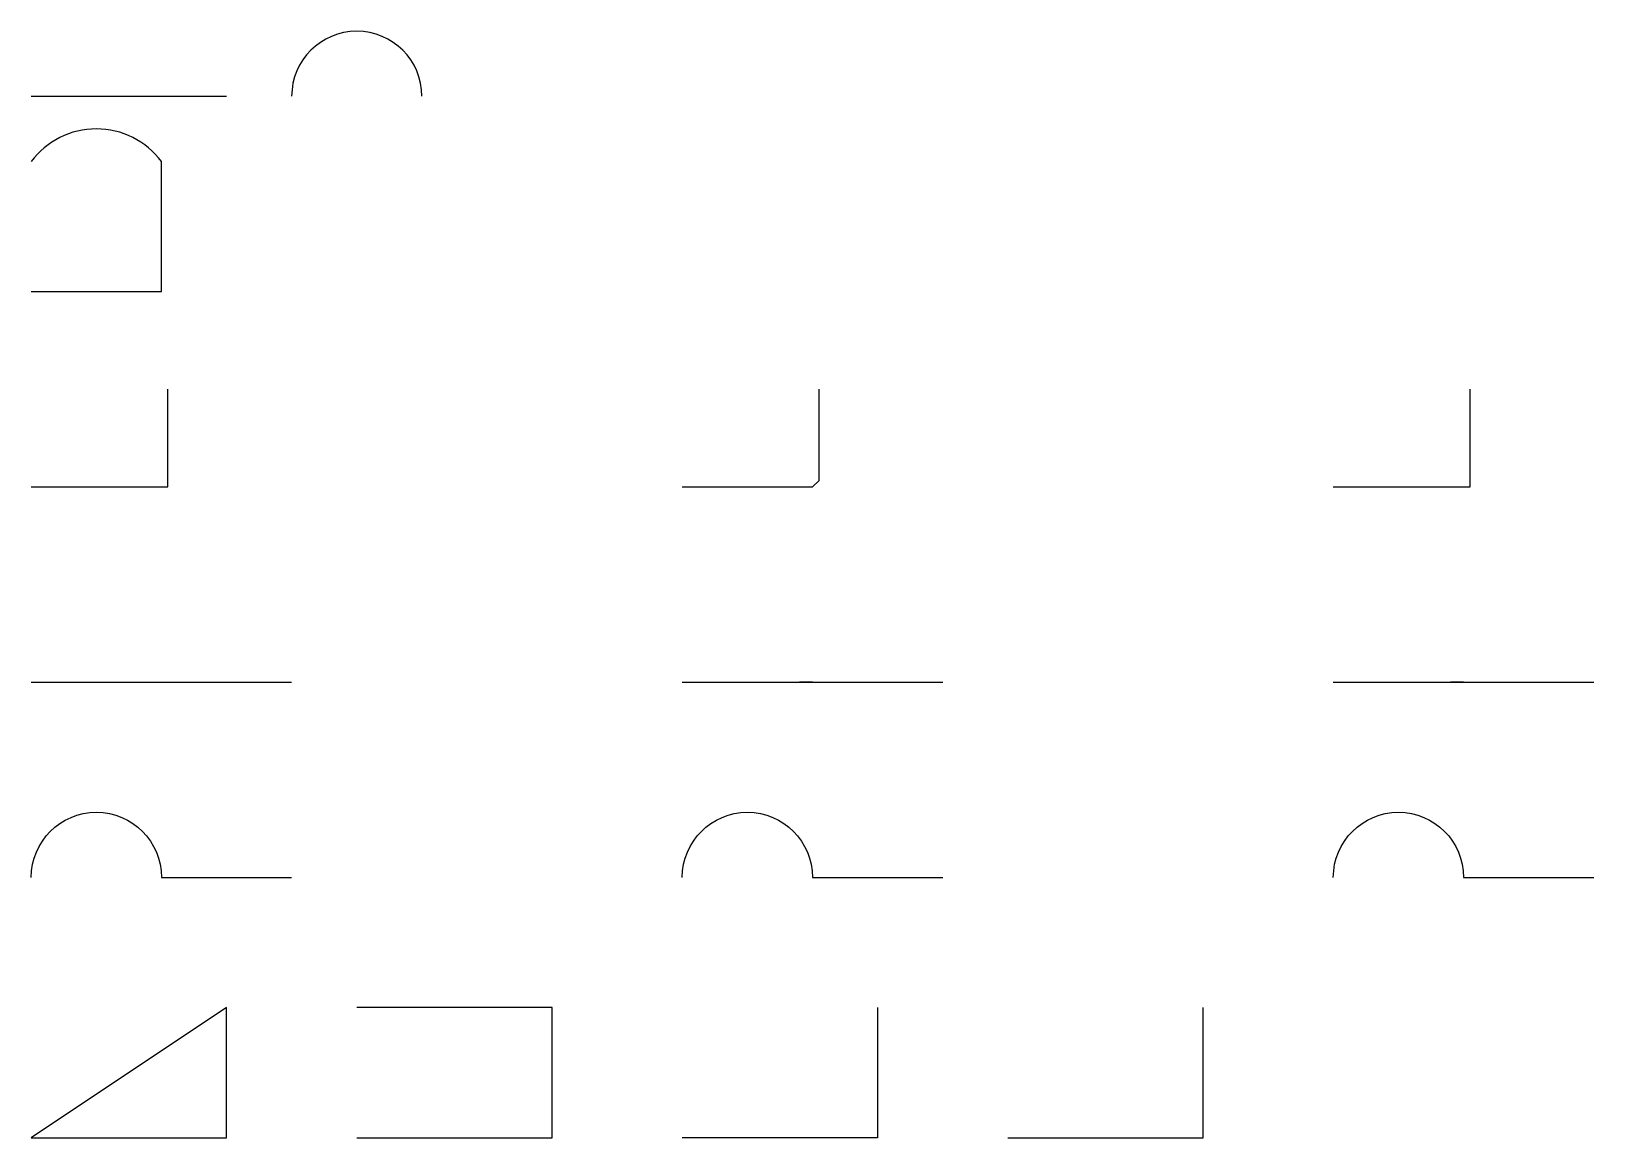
# Model space of a CAD drawing. Header units: millimetres. Extents: x 0 to 240, y -160 to 10.
import ezdxf

# ---------------------------------------------------------------- set-up
doc = ezdxf.new("R2010")
doc.units = ezdxf.units.MM

msp = doc.modelspace()

# ---------------------------------------------------------------- linework, layer by layer
for points in [[(60, 0, 1), (40, 0)], [(0, -30), (20, -30), (20, -10, 0.5), (0, -10)], [(0, -120, -1), (20, -120), (40, -120)], [(100, -120, -1), (120, -120), (121, -120), (140, -120)], [(200, -120, -1), (220, -120), (240, -120)]]:
    msp.add_lwpolyline(points, format="xyb")
for points in [[(0, 0), (30, 0)], [(0, -60), (21, -60), (21, -45)], [(100, -60), (120, -60), (121, -59), (121, -45)], [(200, -60), (221, -60), (221, -45)], [(0, -90), (20, -90)], [(18, -90), (40, -90)], [(100, -90), (120, -90), (118, -90), (140, -90)], [(200, -90), (220, -90), (218, -90), (240, -90)], [(50, -160), (80, -160), (80, -140), (50, -140)], [(130, -140), (130, -160), (100, -160)]]:
    msp.add_lwpolyline(points)
msp.add_lwpolyline([(0, -160), (30, -160), (30, -140)], close=True)
at = {"flags": 128}
msp.add_lwpolyline([(150, -160), (180, -160), (180, -140)], dxfattribs=at)

doc.saveas('drawing.dxf')
